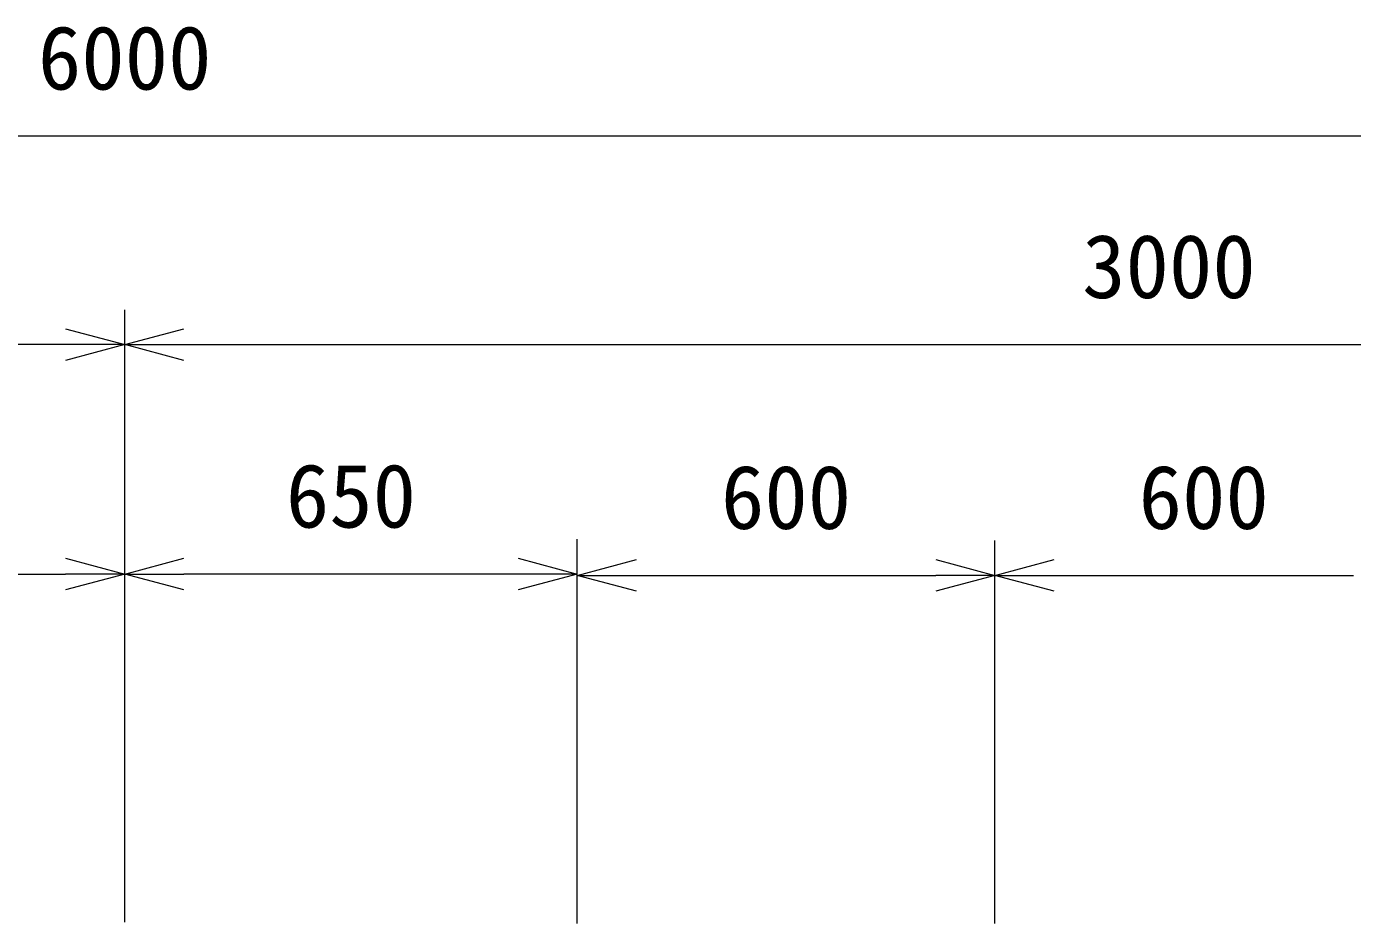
# Model space of a CAD drawing. Units: millimetres at full size, sheet at 1:50; details may follow other scales. Extents: x 750 to 20250, y 750 to 14100.
# Drawn here: x 5881 to 7786, y 6158 to 7447 of the extents above; entities that cross this region are included whole.
import ezdxf
from ezdxf.enums import TextEntityAlignment as Align

# ---------------------------------------------------------------- set-up
doc = ezdxf.new("R2010")
doc.units = ezdxf.units.MM
doc.header["$LTSCALE"] = 50
doc.layers.add('D-STR-DIM', color=7, linetype='Continuous', lineweight=13)
doc.styles.add('ＭＳ ゴシック', font='')
doc.styles.get('ＭＳ ゴシック').set_extended_font_data('MS Gothic')

msp = doc.modelspace()

# ---------------------------------------------------------------- linework, layer by layer
at = {"layer": 'D-STR-DIM'}
for p, q in [((3106.93, 7289.53), (8936.93, 7289.53)), ((6021.93, 6160.39), (6021.93, 7039.97)), ((6021.93, 6160.39), (6021.93, 7039.97)), ((5936.93, 7012.74), (6021.93, 6989.97)), ((6021.93, 6989.97), (6106.93, 7012.74)), ((5936.93, 6989.97), (3106.93, 6989.97)), ((6021.93, 6989.97), (5936.93, 6967.19)), ((6021.93, 6989.97), (5936.93, 6989.97)), ((6106.93, 6967.19), (6021.93, 6989.97)), ((6021.93, 6989.97), (6106.93, 6989.97)), ((6106.93, 6989.97), (8936.93, 6989.97)), ((6021.93, 6160.39), (6021.93, 6710.39)), ((6021.93, 6160.39), (6021.93, 6710.39)), ((6671.93, 6158.44), (6671.93, 6710.39)), ((6671.93, 6158.44), (6671.93, 6708.44)), ((7271.93, 6158.44), (7271.93, 6708.44)), ((7271.93, 6158.44), (7271.93, 6708.44)), ((5936.93, 6683.17), (6021.93, 6660.39)), ((6021.93, 6660.39), (6106.93, 6683.17)), ((6586.93, 6683.17), (6671.93, 6660.39)), ((6671.93, 6658.44), (6756.93, 6681.22)), ((7186.93, 6681.22), (7271.93, 6658.44)), ((7271.93, 6658.44), (7356.93, 6681.22)), ((5456.93, 6660.39), (5936.93, 6660.39)), ((6021.93, 6660.39), (5936.93, 6637.62)), ((6021.93, 6660.39), (5936.93, 6660.39)), ((6106.93, 6637.62), (6021.93, 6660.39)), ((6021.93, 6660.39), (6106.93, 6660.39)), ((6586.93, 6660.39), (6106.93, 6660.39)), ((6671.93, 6660.39), (6586.93, 6637.62)), ((6671.93, 6660.39), (6586.93, 6660.39)), ((6756.93, 6635.67), (6671.93, 6658.44)), ((6671.93, 6658.44), (6756.93, 6658.44)), ((6756.93, 6658.44), (7186.93, 6658.44)), ((7271.93, 6658.44), (7186.93, 6635.67)), ((7271.93, 6658.44), (7186.93, 6658.44)), ((7356.93, 6635.67), (7271.93, 6658.44)), ((7271.93, 6658.44), (7356.93, 6658.44)), ((7356.93, 6658.44), (7786.93, 6658.44))]:
    msp.add_line(p, q, dxfattribs=at)

# ---------------------------------------------------------------- texts
at = {"layer": 'D-STR-DIM', "style": 'ＭＳ ゴシック'}
for s, p in [('6000', (6021.93, 7402.03)), ('3000', (7521.93, 7102.47)), ('650', (6346.93, 6772.89)), ('600', (6971.93, 6770.94)), ('600', (7571.93, 6770.94))]:
    msp.add_text(s, height=91.64, dxfattribs=at).set_placement(p, align=Align.MIDDLE_CENTER)

doc.saveas('drawing.dxf')
